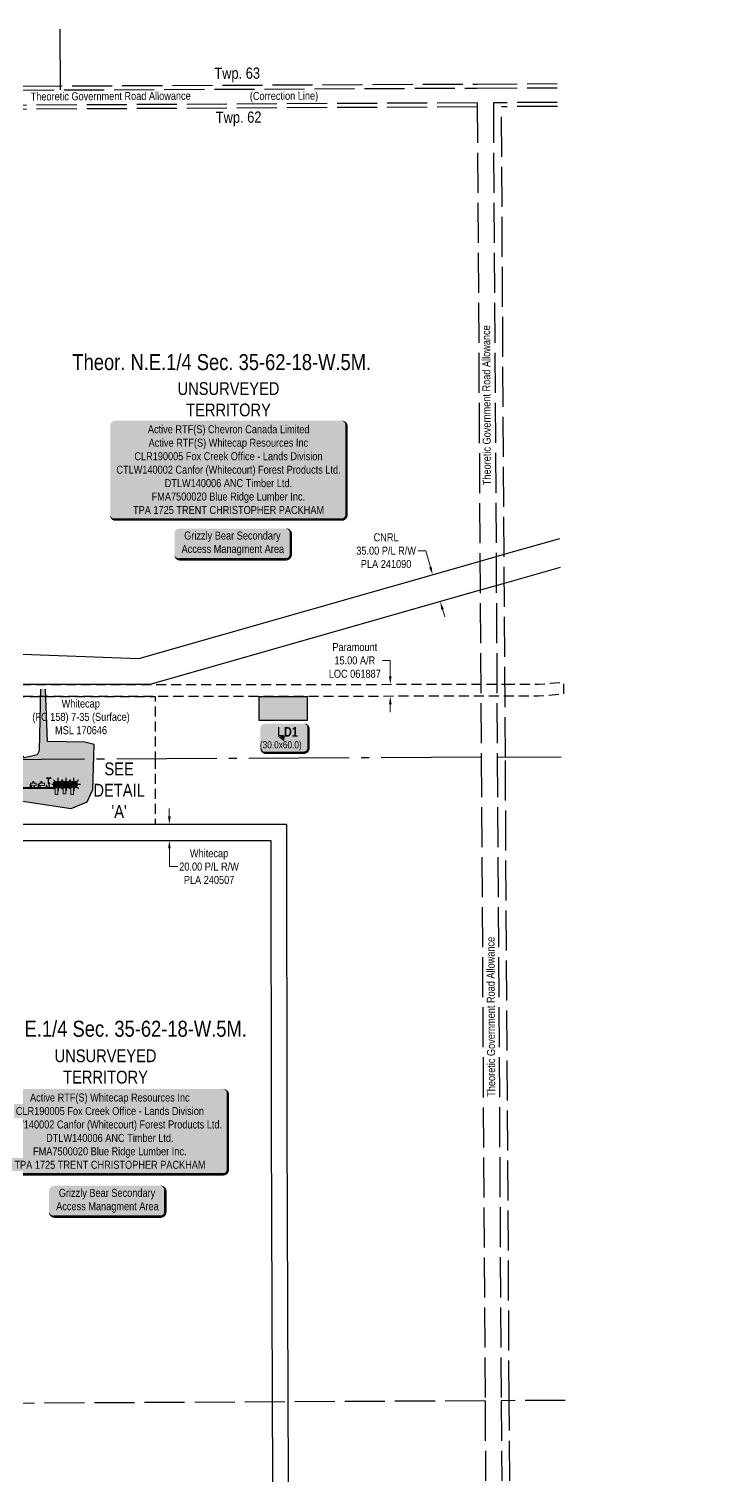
# Model space of a CAD drawing. Extents: x 521099 to 549685, y 6023217 to 6034691.
# Drawn here: x 526919 to 527770, y 6027960 to 6029775 of the extents above; entities that cross this region are included whole.
import ezdxf
from ezdxf.enums import TextEntityAlignment as Align

# ---------------------------------------------------------------- set-up
doc = ezdxf.new("R2010")
doc.units = 0
doc.header["$LTSCALE"] = 5
doc.header["$PDSIZE"] = 0.5
for name, pattern in [('foc-ACCESSROAD', [3.75, 2.5, -1.25]), ('foc-QUARTERLINE', [33, 25, -3, 2, -3]), ('foc-UNSURVEYED', [12.5, 10, -2.5])]:
    doc.linetypes.add(name, pattern=pattern)
doc.layers.get('Defpoints').update_dxf_attribs({"color": 9})
for name, color, linetype in [('AS-CABLE', 224, 'foc-CABLE'), ('AS-PIPE-AG', 44, 'Continuous'), ('AS-ROADS', 254, 'Continuous'), ('AS-WILDLIFE-BLOCK', 131, 'Continuous'), ('C-RW', 13, 'Continuous'), ('C-SYMBOL', 7, 'Continuous'), ('C-WS', 13, 'foc-ACCESSROAD'), ('C-WS-S', 13, 'Continuous'), ('D-TXT', 6, 'Continuous'), ('DETAIL-T', 7, 'Continuous'), ('F-AR', 190, 'foc-ACCESSROAD'), ('F-RW', 190, 'Continuous'), ('L-QSEC', 8, 'foc-QUARTERLINE'), ('L-ROAD-T', 7, 'Continuous'), ('L-UNS-T', 3, 'Continuous'), ('L-USEC', 7, 'foc-UNSURVEYED'), ('P-TEMP-BLOCKS', 250, 'Continuous'), ('P-TEMP-H', 41, 'Continuous'), ('P-TEMP_LOG DECK', 46, 'Continuous')]:
    doc.layers.add(name, color=color, linetype=linetype)
for name, color, linetype, lineweight in [('AS-GENERAL', 48, 'Continuous', 18), ('C-RW-T', 13, 'Continuous', 9), ('C-WS-T', 13, 'Continuous', 9), ('F-AR-T', 190, 'Continuous', 9), ('F-RW-T', 190, 'Continuous', 9)]:
    doc.layers.add(name, color=color, linetype=linetype, lineweight=lineweight)
doc.styles.add('175L', font='ARIALN.TTF', dxfattribs={"height": 20})
doc.styles.add('80', font='ARIALN.TTF', dxfattribs={"height": 10})
doc.styles.add('80CG', font='ARIALN.TTF', dxfattribs={"height": 10})
doc.styles.add('80L', font='ARIALN.TTF', dxfattribs={"height": 10})
doc.styles.add('BOLD', font='ARIALNB.TTF')
doc.styles.add('foc-LtypeFont', font='ARIALN.TTF', dxfattribs={"height": 7.35})
doc.linetypes.add('foc-CABLE', pattern='A,2,-1,["C",foc-LtypeFont,S=0.2,R=0,X=-0.625,Y=-0.75],-1.24,8', length=12.24)
doc.dimstyles.new('Compass 5 000', dxfattribs={"dimscale": 5, "dimtxt": 9, "dimasz": 2, "dimexe": 0.2, "dimexo": 0.0625, "dimgap": 0.5, "dimtad": 0, "dimtih": 1, "dimtoh": 1, "dimzin": 0, "dimdsep": 46, "dimtxsty": '80CG', "dimcen": 0.1, "dimse1": 1, "dimse2": 1, "dimclrd": 256, "dimclrt": 256, "dimaunit": 1, "dimadec": 4, "dimazin": 0, "dimtfac": 0.06, "dimtofl": 0, "dimtmove": 0, "dimatfit": 1, "dimfxl": 0.2, "dimtolj": 1, "dimtzin": 0, "dimlwd": -1, "dimarcsym": 0})

# ---------------------------------------------------------------- blocks, each defined once
blk = doc.blocks.new('GAS')
h = blk.add_hatch(color=255)
h.dxf.hatch_style = 1
edge = h.paths.add_edge_path()
edge.add_arc((0, 0), 0.9, 0, 360)
for p, q in [((-0.81, 0), (-1.62, 0)), ((-0.57, 0.57), (-1.14, 1.14)), ((0, 0.81), (0, 1.62)), ((0.57, 0.57), (1.14, 1.14)), ((1.62, 0), (0.81, 0)), ((-0.57, -0.57), (-1.14, -1.14)), ((0, -0.81), (0, -1.62)), ((1.14, -1.14), (0.57, -0.57))]:
    blk.add_line(p, q)
blk.add_circle((0, 0), 0.8)
blk = doc.blocks.new('*D447')
at = {"layer": 'Defpoints', "color": 0, "transparency": 16777216}
for p in [(527257.2, 6028956.4), (527369.6, 6028956.5), (527257.2, 6028941.4)]:
    blk.add_point(p, dxfattribs=at)
at = {"layer": 'F-AR-T', "transparency": 16777216}
for p, q in [((527369.6, 6028986.3), (527359.6, 6028986.3)), ((527369.6, 6028966.5), (527369.6, 6028986.3)), ((527369.6, 6028931.5), (527369.6, 6028921.5))]:
    blk.add_line(p, q, dxfattribs=at)
for points in [[(527371.3, 6028966.5), (527367.9, 6028966.5), (527369.6, 6028956.5)], [(527371.3, 6028931.5), (527368, 6028931.5), (527369.6, 6028941.5)]]:
    blk.add_solid(points, dxfattribs=at)
at = {"layer": 'F-AR-T', "transparency": 16777216, "insert": (527325.3, 6028986.3), "char_height": 10, "attachment_point": 5, "style": '80CG'}
blk.add_mtext('\\A1;Paramount\\P15.00 A/R\\PLOC 061887', dxfattribs=at)
blk = doc.blocks.new('*U413')
h = blk.add_hatch(color=255)
edge = h.paths.add_edge_path()
edge.add_line((-141.5, -54), (141.5, -54))
edge.add_arc((141.5, -48), 6, 270, 360)
edge.add_line((147.5, -48), (147.5, 46.5))
edge.add_arc((141.5, 46.5), 6, 0, 90)
edge.add_line((141.5, 52.5), (-141.5, 52.5))
edge.add_arc((-141.5, 46.5), 6, 90, 180)
edge.add_line((-147.5, 46.5), (-147.5, -48))
edge.add_arc((-141.5, -48), 6, 180, 270)
at = {"color": 44, "flags": 128}
blk.add_lwpolyline([(-141.5, -54, 3, 3, 0), (141.5, -54, 3, 3, 0.414214), (147.5, -48, 3, 3, 0), (147.5, 46.5, 3, 0, 0.414214), (141.5, 52.5, 0, 0, 0), (-141.5, 52.5, 0, 0, 0.414214), (-147.5, 46.5, 0, 0, 0), (-147.5, -48, 0, 3, 0.414214)], format="xyseb", close=True, dxfattribs=at)
at = {"color": 44, "style": '80'}
blk.add_attdef('ENTER_TEXT_001', (-36, -5), '', height=10, dxfattribs=at)
blk = doc.blocks.new('*U435')
h = blk.add_hatch(color=255)
edge = h.paths.add_edge_path()
edge.add_line((-141.5, -62.5), (141.5, -62.5))
edge.add_arc((141.5, -56.5), 6, 270, 360)
edge.add_line((147.5, -56.5), (147.5, 55))
edge.add_arc((141.5, 55), 6, 0, 90)
edge.add_line((141.5, 61), (-141.5, 61))
edge.add_arc((-141.5, 55), 6, 90, 180)
edge.add_line((-147.5, 55), (-147.5, -56.5))
edge.add_arc((-141.5, -56.5), 6, 180, 270)
at = {"color": 44, "flags": 128}
blk.add_lwpolyline([(-141.5, -62.5, 3, 3, 0), (141.5, -62.5, 3, 3, 0.414214), (147.5, -56.5, 3, 3, 0), (147.5, 55, 3, 0, 0.414214), (141.5, 61, 0, 0, 0), (-141.5, 61, 0, 0, 0.414214), (-147.5, 55, 0, 0, 0), (-147.5, -56.5, 0, 3, 0.414214)], format="xyseb", close=True, dxfattribs=at)
at = {"color": 44, "style": '80'}
blk.add_attdef('ENTER_TEXT_001', (-36, -5), '', height=10, dxfattribs=at)
blk = doc.blocks.new('*U489')
h = blk.add_hatch(color=191)
edge = h.paths.add_edge_path()
edge.add_line((-24, -18), (24, -18))
edge.add_arc((24, -12), 6, 270, 360)
edge.add_line((30, -12), (30, 12.5))
edge.add_arc((24, 12.5), 6, 0, 90)
edge.add_line((24, 18.5), (-24, 18.5))
edge.add_arc((-24, 12.5), 6, 90, 180)
edge.add_line((-30, 12.5), (-30, -12))
edge.add_arc((-24, -12), 6, 180, 270)
at = {"color": 250, "flags": 128}
blk.add_lwpolyline([(-24, -18, 3, 3, 0), (24, -18, 3, 3, 0.414214), (30, -12, 3, 3, 0), (30, 12.5, 3, 0, 0.414214), (24, 18.5, 0, 0, 0), (-24, 18.5, 0, 0, 0.414214), (-30, 12.5, 0, 0, 0), (-30, -12, 0, 3, 0.414214)], format="xyseb", close=True, dxfattribs=at)
at = {"flags": 128}
blk.add_lwpolyline([(-6.8, 1.2, 0, 7.5, 0), (0, 0, 0, 0, 0)], format="xyseb", dxfattribs=at)
at = {"color": 250}
for tag, p, height, style in [('TEMP_AREA_W1_001', (-9.2, 2.2), 12, 'BOLD'), ('ENTER_TEXT_001', (-30.7, -12.5), 9, '80')]:
    blk.add_attdef(tag, p, '', height=height, dxfattribs=dict(at, style=style))
blk = doc.blocks.new('*D907')
at = {"layer": 'C-RW-T', "transparency": 16777216}
for p, q in [((527093.8, 6028791.4), (527093.8, 6028801.4)), ((527093.9, 6028751.4), (527093.9, 6028728.7)), ((527093.9, 6028728.7), (527103.9, 6028728.7))]:
    blk.add_line(p, q, dxfattribs=at)
for points in [[(527095.5, 6028791.4), (527092.2, 6028791.4), (527093.8, 6028781.4)], [(527095.5, 6028751.4), (527092.2, 6028751.4), (527093.8, 6028761.4)]]:
    blk.add_solid(points, dxfattribs=at)
at = {"layer": 'Defpoints', "color": 0, "transparency": 16777216}
for p in [(527110.1, 6028781.4), (527093.8, 6028761.4), (527110.1, 6028761.4)]:
    blk.add_point(p, dxfattribs=at)
at = {"layer": 'C-RW-T', "transparency": 16777216, "insert": (527143.4, 6028728.7), "char_height": 10, "attachment_point": 5, "style": '80CG'}
blk.add_mtext('\\A1;Whitecap\\P20.00 P/L R/W\\PPLA 240507', dxfattribs=at)
blk = doc.blocks.new('*D938')
at = {"layer": 'Defpoints', "color": 0, "transparency": 16777216}
for p in [(527760.2, 6029189.9), (527769.8, 6029156.3), (527422.4, 6029093.4)]:
    blk.add_point(p, dxfattribs=at)
at = {"layer": 'F-RW-T', "transparency": 16777216}
for p, q in [((527413.8, 6029123.4), (527403.8, 6029123.4)), ((527419.7, 6029103), (527413.8, 6029123.4)), ((527434.8, 6029050.2), (527437.5, 6029040.6))]:
    blk.add_line(p, q, dxfattribs=at)
for points in [[(527421.3, 6029103.5), (527418.1, 6029102.6), (527422.4, 6029093.4)], [(527436.4, 6029050.6), (527433.2, 6029049.7), (527432, 6029059.8)]]:
    blk.add_solid(points, dxfattribs=at)
at = {"layer": 'F-RW-T', "transparency": 16777216, "insert": (527364.4, 6029123.4), "char_height": 10, "attachment_point": 5, "style": '80CG'}
blk.add_mtext('\\A1;CNRL\\P35.00 P/L R/W\\PPLA 241090', dxfattribs=at)
blk = doc.blocks.new('*U972')
h = blk.add_hatch(color=255)
edge = h.paths.add_edge_path()
edge.add_line((-66.5, -20), (66.5, -20))
edge.add_arc((66.5, -14), 6, 270, 360)
edge.add_line((72.5, -14), (72.5, 12.5))
edge.add_arc((66.5, 12.5), 6, 0, 90)
edge.add_line((66.5, 18.5), (-66.5, 18.5))
edge.add_arc((-66.5, 12.5), 6, 90, 180)
edge.add_line((-72.5, 12.5), (-72.5, -14))
edge.add_arc((-66.5, -14), 6, 180, 270)
at = {"color": 131, "flags": 128}
blk.add_lwpolyline([(-66.5, -20, 3, 3, 0), (66.5, -20, 3, 3, 0.414214), (72.5, -14, 3, 3, 0), (72.5, 12.5, 3, 0, 0.414214), (66.5, 18.5, 0, 0, 0), (-66.5, 18.5, 0, 0, 0.414214), (-72.5, 12.5, 0, 0, 0), (-72.5, -14, 0, 3, 0.414214)], format="xyseb", close=True, dxfattribs=at)
at = {"color": 131, "style": '80'}
blk.add_attdef('ENTER_TEXT_001', (-36, -5), '', height=10, dxfattribs=at)

msp = doc.modelspace()

# ---------------------------------------------------------------- hatches: boundary and pattern name
at = {"layer": 'AS-ROADS'}
h = msp.add_hatch(color=256, dxfattribs=at)
h.dxf.hatch_style = 1
h.paths.add_polyline_path([(526999.914, 6028881.393), (526988.459, 6028884.236), (526941.874, 6028885.213), (526939.089, 6028950.462), (526938.725, 6028950.457), (526933.017, 6028950.484), (526931.339, 6028873.431), (526928.881, 6028868.21), (526912.814, 6028864.669), (526904.621, 6028875.562), (526895.044, 6028874.354), (526894.646, 6028849.794), (526890.272, 6028841.507), (526894.413, 6028813.065), (526971.468, 6028801.53), (526991.164, 6028809.537), (526998.26, 6028825.11)])
at = {"layer": 'P-TEMP-H'}
h = msp.add_hatch(color=256, dxfattribs=at)
h.dxf.hatch_style = 1
h.paths.add_polyline_path([(527265.885, 6028941.4), (527265.904, 6028911.416), (527205.936, 6028911.377), (527205.916, 6028941.361)])

# ---------------------------------------------------------------- linework, layer by layer
at = {"layer": 'AS-CABLE'}
msp.add_line((526924.97, 6028830.273), (526924.968, 6028827.644), dxfattribs=at)
at = {"layer": 'AS-CABLE', "flags": 128}
for points in [[(526949.519, 6028832.124), (526949.511, 6028827.63)], [(526969.131, 6028832.071), (526969.173, 6028827.574)]]:
    msp.add_lwpolyline(points, dxfattribs=at)
at = {"layer": 'AS-GENERAL', "flags": 128}
for points in [[(526927.692, 6028830.241), (526920.974, 6028830.312), (526921.015, 6028833.052)], [(526927.692, 6028830.241), (526927.733, 6028832.981), (526924.548, 6028832.989), (526924.539, 6028834.915), (526923.241, 6028834.971), (526923.254, 6028833.076), (526921.015, 6028833.052)]]:
    msp.add_lwpolyline(points, dxfattribs=at)
for points in [[(526937.986, 6028832.986), (526934.829, 6028832.96), (526934.844, 6028834.906), (526933.539, 6028834.946), (526933.571, 6028833.066), (526931.309, 6028833.061), (526931.293, 6028830.277), (526938.009, 6028830.262)], [(526939.797, 6028829.358), (526940.651, 6028830.782), (526941.472, 6028829.376)], [(526940.897, 6028838.763), (526940.905, 6028840.258), (526945.884, 6028840.501), (526945.916, 6028838.977)], [(526944.753, 6028833.305), (526942.567, 6028833.307), (526942.544, 6028832.58), (526944.74, 6028832.572)], [(526951.474, 6028818.825), (526954.516, 6028818.834), (526954.684, 6028830.433), (526951.385, 6028830.41)], [(526961.195, 6028830.456), (526964.501, 6028830.453), (526964.419, 6028819.595), (526961.212, 6028819.655)], [(526971.069, 6028818.764), (526974.244, 6028818.763), (526974.387, 6028830.42), (526971.052, 6028830.383)]]:
    msp.add_lwpolyline(points, close=True, dxfattribs=at)
at = {"layer": 'AS-PIPE-AG'}
for p, q in [((526906.167, 6028826.593), (526951.415, 6028826.506)), ((526925.53, 6028827.82), (526925.448, 6028830.291))]:
    msp.add_line(p, q, dxfattribs=at)
at = {"layer": 'AS-PIPE-AG', "flags": 128}
for points in [[(526907.753, 6028827.434), (526971.001, 6028827.395)], [(526920.962, 6028831.938), (526920.117, 6028831.917), (526920.217, 6028826.344)], [(526921.689, 6028826.597), (526921.626, 6028829.177), (526921.683, 6028830.26)], [(526930.515, 6028826.368), (526930.598, 6028831.924), (526931.244, 6028831.933)], [(526931.976, 6028830.261), (526931.97, 6028829.24), (526931.969, 6028826.534)], [(526941.076, 6028829.43), (526941.061, 6028827.665)], [(526942.646, 6028838.845), (526942.749, 6028833.037)], [(526943.597, 6028832.559), (526943.673, 6028827.343)], [(526949.183, 6028833.931), (526949.205, 6028827.924)], [(526952.869, 6028833.891), (526949.271, 6028833.986)], [(526952.044, 6028832.543), (526950.565, 6028832.563), (526950.424, 6028832.605), (526950.553, 6028833.907)], [(526952.749, 6028833.849), (526952.083, 6028833.854), (526952.011, 6028832.249)], [(526959.009, 6028833.753), (526959.037, 6028827.713)], [(526962.665, 6028833.833), (526959.094, 6028833.756)], [(526960.394, 6028832.579), (526960.325, 6028833.788)], [(526961.842, 6028832.435), (526960.456, 6028832.466), (526960.381, 6028832.512)], [(526962.582, 6028833.828), (526961.895, 6028833.8), (526961.826, 6028832.18)], [(526968.909, 6028833.634), (526968.892, 6028827.499)], [(526972.615, 6028833.843), (526968.991, 6028833.635)], [(526970.271, 6028833.748), (526970.291, 6028832.389)], [(526971.788, 6028832.507), (526970.302, 6028832.414), (526970.276, 6028832.423)], [(526972.414, 6028833.805), (526971.747, 6028833.783), (526971.793, 6028832.477)]]:
    msp.add_lwpolyline(points, dxfattribs=at)
at = {"layer": 'AS-ROADS', "flags": 128}
msp.add_lwpolyline([(526933.017, 6028950.484), (526931.339, 6028873.431), (526928.881, 6028868.21), (526912.814, 6028864.669), (526904.621, 6028875.562), (526895.044, 6028874.354), (526894.646, 6028849.794), (526890.272, 6028841.507), (526894.413, 6028813.065), (526971.468, 6028801.53), (526991.164, 6028809.537), (526998.26, 6028825.11), (526999.914, 6028881.393), (526988.459, 6028884.236), (526941.874, 6028885.213), (526939.089, 6028950.462)], dxfattribs=at)
at = {"layer": 'C-RW', "flags": 128}
msp.add_lwpolyline([(527242.677, 6027960.075), (527240.976, 6028400.627), (527240.512, 6028781.486), (526865.58, 6028781.213), (526865.595, 6028761.224), (527220.547, 6028761.482), (527220.987, 6028400.576), (527222.688, 6027959.97)], dxfattribs=at)
at = {"layer": 'C-WS', "flags": 128}
msp.add_lwpolyline([(527076.04, 6028863.305), (527076.1, 6028781.367), (526865.58, 6028781.213), (526865.731, 6028828.074), (526865.795, 6028848.019), (526865.84, 6028862.199), (526865.859, 6028868.009), (526866.094, 6028941.412), (526871.986, 6028941.133), (527075.983, 6028941.276), (527076.04, 6028863.305)], close=True, dxfattribs=at)
at = {"layer": 'F-AR', "flags": 128}
msp.add_lwpolyline([(527512.69, 6028956.562), (527554.462, 6028956.59), (527585.619, 6028959.233), (527585.636, 6028947.679), (527585.643, 6028944.234), (527554.482, 6028941.59), (527512.78, 6028941.563), (527482.621, 6028941.542), (527075.983, 6028941.276), (526871.986, 6028941.133), (526866.094, 6028941.412), (526745.482, 6028947.503), (526745.471, 6028962.157), (526872.317, 6028956.138), (527482.53, 6028956.542), (527512.69, 6028956.562)], close=True, dxfattribs=at)
at = {"layer": 'F-RW'}
for points in [[(526753.824, 6029000.079), (527055.669, 6028988.672), (527481.602, 6029110.326), (527511.71, 6029118.925), (527581.38, 6029138.824)], [(527581.6, 6029102.507), (527511.929, 6029082.608), (527481.821, 6029074.008), (527069.591, 6028956.262), (526872.317, 6028956.138)]]:
    msp.add_lwpolyline(points, dxfattribs=at)
at = {"layer": 'L-QSEC', "flags": 128}
for points in [[(526957.955, 6029699.04), (526957.529, 6029775.132)], [(527483.08, 6028865.473), (526681.728, 6028861.238)], [(527503.187, 6028865.594), (527583.026, 6028866.073)]]:
    msp.add_lwpolyline(points, dxfattribs=at)
at = {"layer": 'L-USEC', "flags": 128}
for points in [[(526150.071, 6029695.309), (527478.028, 6029701.442)], [(526160.101, 6029700.383), (527478.004, 6029706.47)], [(527478.004, 6029706.47), (527577.952, 6029706.931)], [(527478.028, 6029701.442), (527577.975, 6029701.904)], [(527478.15, 6029682.957), (526676.943, 6029678.728)], [(527478.146, 6029682.957), (527483.081, 6028865.473)], [(527498.252, 6029683.063), (527503.187, 6028865.58)], [(527578.097, 6029683.484), (527498.256, 6029683.063)], [(527578.124, 6029678.457), (527508.336, 6029678.088)], [(527478.177, 6029677.929), (526676.969, 6029673.701)], [(527513.239, 6028865.633), (527508.336, 6029678.088)], [(527483.081, 6028865.473), (527487.934, 6028061.32)], [(527503.187, 6028865.58), (527508.04, 6028061.442)], [(527518.092, 6028061.501), (527513.239, 6028865.633)], [(527487.934, 6028061.32), (526686.442, 6028057.084)], [(527487.934, 6028061.32), (527488.538, 6027961.375)], [(527587.881, 6028061.849), (527508.04, 6028061.427)], [(527508.04, 6028061.442), (527508.644, 6027961.481)], [(527518.696, 6027961.534), (527518.092, 6028061.501)]]:
    msp.add_lwpolyline(points, dxfattribs=at)
at = {"layer": 'P-TEMP_LOG DECK'}
msp.add_lwpolyline([(527265.885, 6028941.4), (527265.904, 6028911.416), (527205.936, 6028911.377), (527205.916, 6028941.361)], close=True, dxfattribs=at)

# ---------------------------------------------------------------- block references
ref = msp.add_blockref('*U435', (527167.479, 6029224.721), dxfattribs=dict(xscale=0.99948145, yscale=0.99948145, zscale=0.99948145))
ref.add_attrib('ENTER_TEXT_001', 'Active RTF(S) Chevron Canada Limited', (527067.04, 6029270.158), dxfattribs={"color": 44, "height": 9.99481, "style": '80'})
ref.add_attrib('ENTER_TEXT_002', 'Active RTF(S) Whitecap Resources Inc', (527067.951, 6029253.322), dxfattribs={"color": 44, "height": 9.99481, "style": '80'})
ref.add_attrib('ENTER_TEXT_003', 'CLR190005 Fox Creek Office - Lands Division', (527050.19, 6029236.487), dxfattribs={"color": 44, "height": 9.99481, "style": '80'})
ref.add_attrib('ENTER_TEXT_004', 'CTLW140002 Canfor (Whitecourt) Forest Products Ltd.', (527027.692, 6029219.652), dxfattribs={"color": 44, "height": 9.99481, "style": '80'})
ref.add_attrib('ENTER_TEXT_005', 'DTLW140006 ANC Timber Ltd.', (527088.002, 6029202.817), dxfattribs={"color": 44, "height": 9.99481, "style": '80'})
ref.add_attrib('ENTER_TEXT_006', 'FMA7500020 Blue Ridge Lumber Inc.', (527071.697, 6029186.118), dxfattribs={"color": 44, "height": 9.99481, "style": '80'})
ref.add_attrib('ENTER_TEXT_007', 'TPA 1725 TRENT CHRISTOPHER PACKHAM', (527048.493, 6029169.282), dxfattribs={"color": 44, "height": 9.99481, "style": '80'})
ref = msp.add_blockref('*U413', (527019.491, 6028398.24), dxfattribs=dict(xscale=0.99948145, yscale=0.99948145, zscale=0.99948145))
ref.add_attrib('ENTER_TEXT_001', 'Active RTF(S) Whitecap Resources Inc', (526919.962, 6028435.259), dxfattribs={"color": 44, "height": 9.99481, "style": '80'})
ref.add_attrib('ENTER_TEXT_002', 'CLR190005 Fox Creek Office - Lands Division', (526902.202, 6028418.424), dxfattribs={"color": 44, "height": 9.99481, "style": '80'})
ref.add_attrib('ENTER_TEXT_003', 'CTLW140002 Canfor (Whitecourt) Forest Products Ltd.', (526879.703, 6028401.589), dxfattribs={"color": 44, "height": 9.99481, "style": '80'})
ref.add_attrib('ENTER_TEXT_004', 'DTLW140006 ANC Timber Ltd.', (526940.013, 6028384.754), dxfattribs={"color": 44, "height": 9.99481, "style": '80'})
ref.add_attrib('ENTER_TEXT_005', 'FMA7500020 Blue Ridge Lumber Inc.', (526923.709, 6028368.055), dxfattribs={"color": 44, "height": 9.99481, "style": '80'})
ref.add_attrib('ENTER_TEXT_006', 'TPA 1725 TRENT CHRISTOPHER PACKHAM', (526900.504, 6028351.219), dxfattribs={"color": 44, "height": 9.99481, "style": '80'})
at = {"layer": 'AS-WILDLIFE-BLOCK'}
ref = msp.add_blockref('*U972', (527172.832, 6029132.646), dxfattribs=at)
ref.add_attrib('ENTER_TEXT_001', 'Grizzly Bear Secondary', (527112.396, 6029137.361), dxfattribs={"layer": '0', "color": 131, "height": 10, "style": '80'})
ref.add_attrib('ENTER_TEXT_002', 'Access Managment Area', (527109.087, 6029120.694), dxfattribs={"layer": '0', "color": 131, "height": 10, "style": '80'})
ref = msp.add_blockref('*U972', (527016.314, 6028311.415), dxfattribs=at)
ref.add_attrib('ENTER_TEXT_001', 'Grizzly Bear Secondary', (526955.877, 6028316.13), dxfattribs={"layer": '0', "color": 131, "height": 10, "style": '80'})
ref.add_attrib('ENTER_TEXT_002', 'Access Managment Area', (526952.569, 6028299.463), dxfattribs={"layer": '0', "color": 131, "height": 10, "style": '80'})
at = {"layer": 'C-WS-S', "xscale": 4.99740725, "yscale": 4.99740725, "zscale": 4.99740725}
for p in [(526955.04, 6028831.393), (526964.971, 6028831.452), (526974.708, 6028831.398)]:
    msp.add_blockref('GAS', p, dxfattribs=at)
at = {"layer": 'P-TEMP-BLOCKS', "xscale": 0.99948145, "yscale": 0.99948145, "zscale": 0.99948145}
msp.add_blockref('*U489', (527237.569, 6028888.947), dxfattribs=at).add_auto_attribs({'TEMP_AREA_W1_001': 'LD1', 'ENTER_TEXT_001': '(30.0x60.0)'})

# ---------------------------------------------------------------- texts
at = {"layer": 'C-SYMBOL', "color": 3, "style": '175L'}
for s, p in [('Theor. N.E.1/4 Sec. 35-62-18-W.5M.', (527159.245, 6029343.061)), ('Theor. S.E.1/4 Sec. 35-62-18-W.5M.', (527004.764, 6028510.217))]:
    msp.add_text(s, height=19.98963, dxfattribs=at).set_placement(p, align=Align.BOTTOM_CENTER)
at = {"layer": 'C-WS-T', "insert": (526918.708, 6028937.465), "char_height": 9.99481, "width": 128.42439, "attachment_point": 1, "style": '80L'}
msp.add_mtext('\\pi40.66;Whitecap\\P\\pi4.1376;(FC 158) 7-35 (Surface)\\P\\pi32.445;MSL 170646', dxfattribs=at)
at = {"layer": 'D-TXT', "color": 3, "char_height": 13.9927, "attachment_point": 1, "style": '80L'}
for s, width, insert, rotation in [('Twp. 63', 56.39723, (527149.969, 6029726.86), 0.287075), ('Twp. 62', 56.31133, (527151.745, 6029671.84), 0.302993)]:
    msp.add_mtext_dynamic_manual_height_columns(s, width=width, gutter_width=47.475, heights=[0], dxfattribs=dict(at, insert=insert, rotation=rotation))
at = {"layer": 'DETAIL-T', "color": 3, "insert": (527031.118, 6028824.209), "char_height": 15.9917, "width": 63.60313, "attachment_point": 5, "style": '80CG'}
msp.add_mtext("SEE\\PDETAIL\\P'A'", dxfattribs=at)
at = {"layer": 'L-ROAD-T', "style": '80L'}
for s, rotation, p in [('Theoretic Government Road Allowance', 0.287102, (527020.609, 6029691.34)), ('(Correction Line)', 0.287102, (527236.945, 6029691.715)), ('Theoretic Government Road Allowance', 90.270788, (527489.676, 6029305.127)), ('Theoretic Government Road Allowance', 90.270788, (527495.158, 6028541.084))]:
    msp.add_text(s, height=9.99481, rotation=rotation, dxfattribs=at).set_placement(p, align=Align.MIDDLE_CENTER)
at = {"layer": 'L-UNS-T', "color": 3, "char_height": 15.9917, "attachment_point": 5, "style": '80L'}
for insert in [(527167.672, 6029312.501), (527014.151, 6028478.953)]:
    msp.add_mtext_dynamic_manual_height_columns('UNSURVEYED TERRITORY', width=126.3482, gutter_width=47.475, heights=[0], dxfattribs=dict(at, insert=insert))

# ---------------------------------------------------------------- dimensions: what is measured, and where the dimension line sits
at = {"layer": 'C-RW-T', "color": 6}
dim = msp.add_linear_dim(base=(527093.85, 6028761.39), p1=(527110.072, 6028781.391), p2=(527110.086, 6028761.402), angle=270.041704, text='Whitecap\\P20.00 P/L R/W\\PPLA 240507', dimstyle='Compass 5 000', dxfattribs=at)
dim.commit()
dim.dimension.update_dxf_attribs({"geometry": '*D907', "text_midpoint": (527143.413, 6028728.74), "dimtype": 161})
at = {"layer": 'F-AR-T'}
dim = msp.add_linear_dim(base=(527369.601, 6028956.467), p1=(527257.184, 6028941.395), p2=(527257.174, 6028956.393), angle=90.037973, text='Paramount\\P15.00 A/R\\PLOC 061887', dimstyle='Compass 5 000', dxfattribs=at)
dim.commit()
dim.dimension.update_dxf_attribs({"geometry": '*D447', "text_midpoint": (527325.281, 6028986.349), "dimtype": 161})
at = {"layer": 'F-RW-T'}
dim = msp.add_linear_dim(base=(527422.413, 6029093.421), p1=(527769.824, 6029156.267), p2=(527760.217, 6029189.903), angle=105.940262, text='CNRL\\P35.00 P/L R/W\\PPLA 241090', dimstyle='Compass 5 000', dxfattribs=at)
dim.commit()
dim.dimension.update_dxf_attribs({"geometry": '*D938', "text_midpoint": (527364.369, 6029123.434), "dimtype": 161})

doc.saveas('drawing.dxf')
